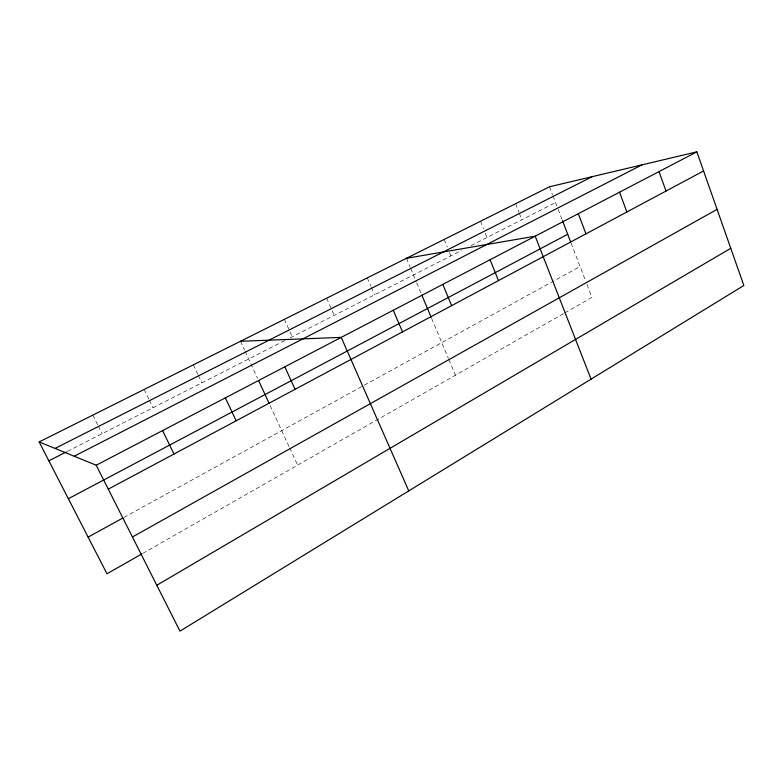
<?xml version="1.0" encoding="UTF-8"?>
<svg xmlns="http://www.w3.org/2000/svg" width="783" height="783" viewBox="0 0 783 783"><rect width="100%" height="100%" fill="white"/><g stroke="black" fill="none" stroke-linecap="round" stroke-linejoin="round"><path stroke-width="0.59" stroke-dasharray="3.92 2.94" d="M142.907 553.317L563.75 313.474M564.797 312.887L591.948 297.413L586.017 281.968M123.871 517.455L580.076 266.523M67.338 451.409L284.806 340.556M290.131 337.845L461.51 250.482M471.072 245.608L555.519 202.562M92.805 415.107L97.718 424.944M98.267 426.04L102.093 433.684M144.15 389.435L148.858 399.115M149.377 400.191L153.037 407.718M193.323 364.849L197.835 374.372M198.334 375.439L201.848 382.848M240.469 341.28L244.56 350.138M245.069 351.244L257.587 378.385M270.096 405.496L289.162 446.819M289.661 447.896L297.618 465.151M284.405 319.317L292.255 336.759M326.648 298.196L334.194 315.383M367.296 277.877L370.927 286.343M371.377 287.4L374.558 294.809M406.436 258.302L410.165 267.209M410.625 268.315L416.243 281.704M416.703 282.82L421.391 293.997M431.629 318.417L448.365 358.34M448.835 359.466L455.442 375.204M444.147 239.451L447.289 247.125M449.54 252.606L450.881 255.894M480.508 221.276L483.542 228.842M485.274 233.158L487.006 237.484M515.586 203.727L518.933 212.262M519.354 213.319L521.86 219.72M549.46 186.794L552.495 194.683M552.925 195.809L557.692 208.229M558.132 209.355L562.478 220.679M571.11 243.17L585.586 280.862"/><path stroke-width="1.17" d="M156.796 585.263L730.774 248.299M141.85 553.924L106.987 573.792L39.15 441.935L549.46 186.794L696.86 151.853L743.85 285.492L179.963 631.147L96.211 465.219L39.15 441.935M132.435 537.001L717.081 209.364M88.117 537.128L122.823 518.033M108.289 489.15L703.584 170.978M68.366 498.722L567.695 234.274M96.211 465.219L696.86 151.853M74.209 456.235L641.952 164.87M48.869 460.825L66.252 451.957M55.055 448.424L592.222 176.655M406.436 258.302L535.19 236.192L591.067 379.148M240.469 341.28L341.231 337.385L408.755 490.902M162.59 430.591L174.002 454.032M225.367 397.842L236.163 420.804M258.586 380.548L269.088 403.304M284.826 366.816L295.064 389.327M393.262 310.244L402.501 331.894M421.861 295.113L431.169 317.321M442.826 284.386L451.625 305.644M490.08 259.731L498.477 280.598M562.478 220.679L570.69 242.055M578.304 213.7L585.958 233.843M619.539 192.187L626.87 211.978M659.022 171.594L666.039 191.042"/></g></svg>
